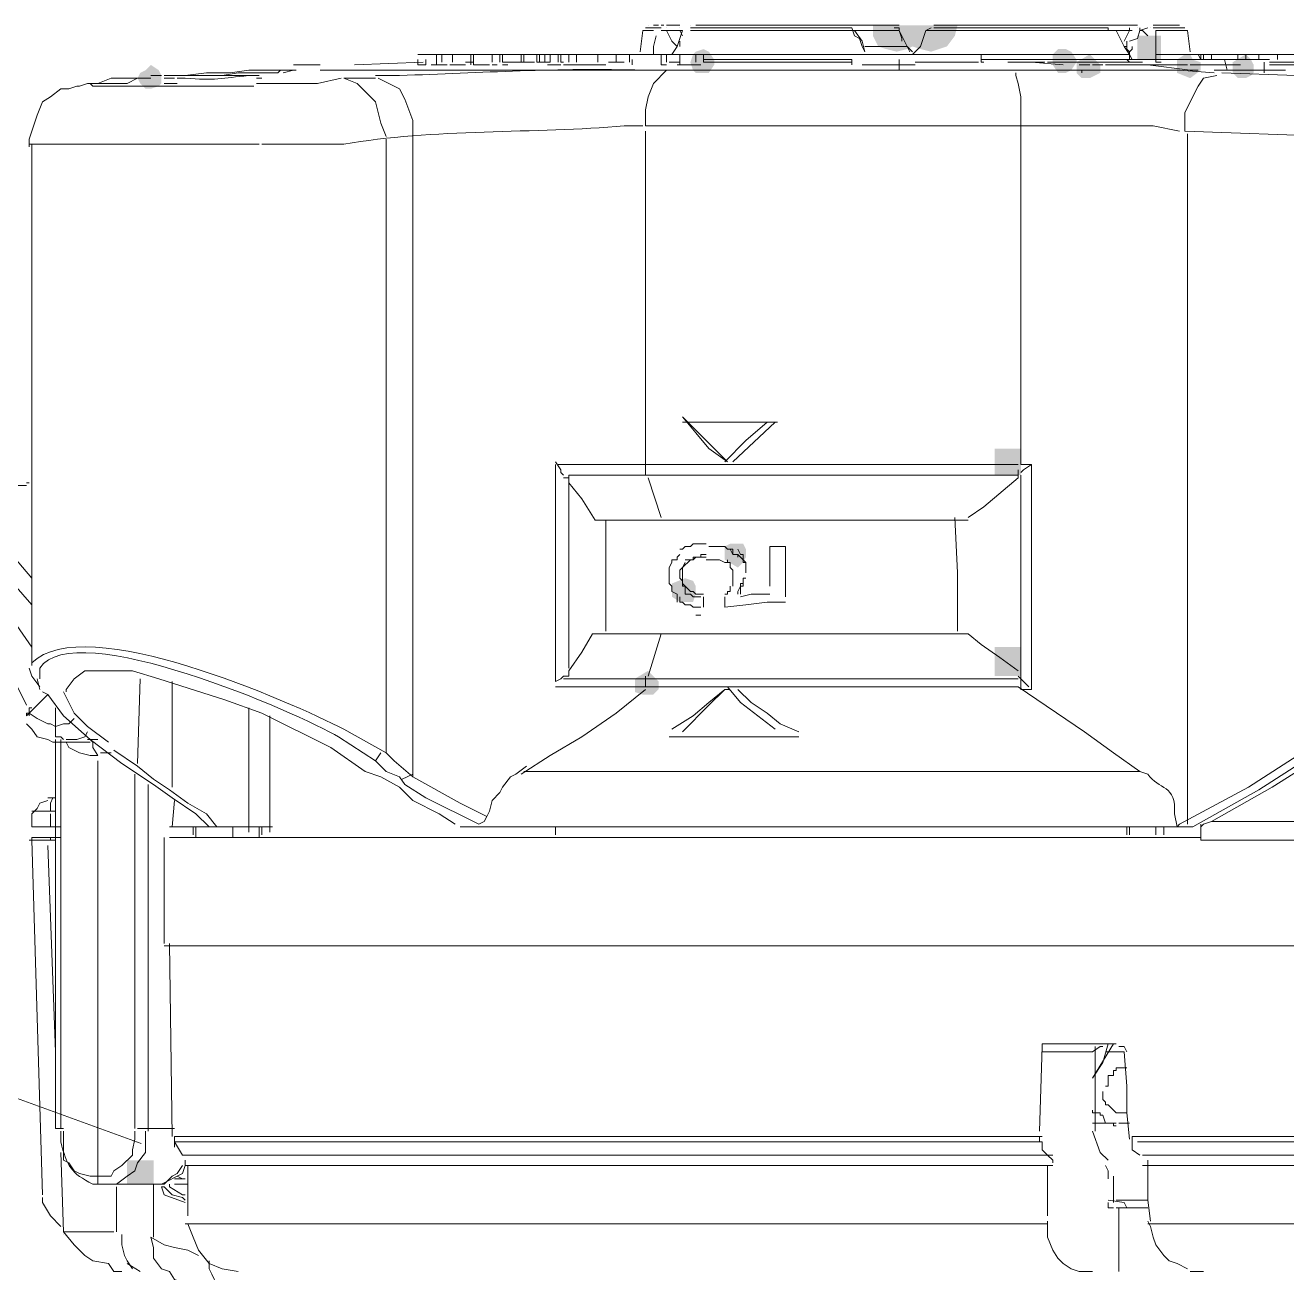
# Model space of a CAD drawing. Header units: millimetres. Extents: x -3929 to 624051, y 52832 to 514950.
# Drawn here: x 36057.9 to 36215.7, y 111446.1 to 111602.1 of the extents above; entities that cross this region are included whole.
import ezdxf

# ---------------------------------------------------------------- set-up
doc = ezdxf.new("R2010")
doc.units = ezdxf.units.MM
doc.linetypes.add('DASHED2', pattern=[9.525, 6.35, -3.175])
doc.layers.add('Отопление', color=30, linetype='Continuous')

# ---------------------------------------------------------------- blocks, each defined once
blk = doc.blocks.new('A$C7d3ea253')
for points in [[(-2.295, 10.5112), (-2.2784, 10.445), (-2.2288, 10.3788), (-2.1791, 10.3623), (-2.1295, 10.3457), (-2.0633, 10.3623), (-2.0137, 10.3788), (-1.9806, 10.445), (-1.9806, 10.5112)], [(-2.295, 10.5112), (-2.2784, 10.445), (-2.2288, 10.3788), (-2.1791, 10.3623), (-2.1295, 10.3457), (-2.0633, 10.3623), (-2.0137, 10.3788), (-1.9806, 10.445), (-1.9806, 10.5112)], [(-2.0799, 10.5112), (-2.0633, 10.445), (-2.0137, 10.3788), (-1.9806, 10.3623), (-1.9144, 10.3457), (-1.8482, 10.3623), (-1.7986, 10.3788), (-1.7655, 10.445), (-1.7655, 10.5112)], [(-2.0799, 10.5112), (-2.0633, 10.445), (-2.0137, 10.3788), (-1.9806, 10.3623), (-1.9144, 10.3457), (-1.8482, 10.3623), (-1.7986, 10.3788), (-1.7655, 10.445), (-1.7655, 10.5112)], [(-3.569, 10.445), (-3.569, 10.2961), (-3.4201, 10.2961), (-3.4201, 10.445)], [(-3.0065, 10.3457), (-3.0395, 10.2961), (-3.0395, 10.2795), (-3.0065, 10.2299), (-2.9734, 10.2134), (-2.9237, 10.2134), (-2.8906, 10.263), (-2.8906, 10.3292), (-2.9237, 10.3623), (-2.9734, 10.3623)], [(-0.7396, 10.3457), (-0.7727, 10.2961), (-0.7727, 10.263), (-0.7396, 10.2134), (-0.6569, 10.2134), (-0.6403, 10.2299), (-0.6238, 10.2795), (-0.6403, 10.3292), (-0.6569, 10.3457), (-0.7065, 10.3623)], [(-4.1316, 10.2961), (-4.1482, 10.263), (-4.1482, 10.2134), (-4.1316, 10.1968), (-4.0985, 10.1803), (-4.0489, 10.1803), (-4.0158, 10.2134), (-4.0158, 10.2795), (-4.0985, 10.3292)], [(-3.7676, 10.2961), (-3.8172, 10.2795), (-3.8172, 10.2299), (-3.751, 10.1803), (-3.6683, 10.2134), (-3.6683, 10.2961), (-3.7179, 10.3292), (-3.751, 10.3292)], [(-3.1554, 10.2961), (-3.1885, 10.263), (-3.1885, 10.2134), (-3.1554, 10.1968), (-3.1223, 10.1803), (-3.0726, 10.1803), (-3.0395, 10.2134), (-3.0395, 10.2795), (-3.1223, 10.3292)], [(2.702, 10.2299), (2.6855, 10.1968), (2.6855, 10.1472), (2.702, 10.1306), (2.7517, 10.1141), (2.7848, 10.1141), (2.8179, 10.1472), (2.8344, 10.1803), (2.8179, 10.2134), (2.7848, 10.2299), (2.7517, 10.263)], [(-2.6921, 7.8638), (-2.6921, 7.6983), (-2.5266, 7.6983), (-2.5266, 7.8638)], [(-0.9547, 7.2681), (-0.9713, 7.235), (-0.9713, 7.1854), (-0.9547, 7.1523), (-0.9216, 7.1192), (-0.8389, 7.1688), (-0.8389, 7.2516), (-0.872, 7.2681), (-0.9216, 7.2681)], [(-0.6403, 7.0365), (-0.6569, 7.0034), (-0.6569, 6.9537), (-0.6403, 6.9041), (-0.5576, 6.9041), (-0.508, 6.9372), (-0.508, 7.0199), (-0.5907, 7.053)], [(-2.6921, 6.6228), (-2.6921, 6.4408), (-2.5266, 6.4408), (-2.5266, 6.6228)], [(-0.3921, 6.4408), (-0.4252, 6.4077), (-0.4252, 6.3581), (-0.3921, 6.325), (-0.3259, 6.325), (-0.2763, 6.3415), (-0.2763, 6.4242), (-0.359, 6.4739)], [(2.7351, 3.4128), (2.7351, 3.2639), (2.9006, 3.2639), (2.9006, 3.4128)]]:
    blk.add_hatch(color=7).paths.add_polyline_path(points)
at = {"color": 7, "linetype": 'Continuous', "lineweight": 5}
for p, q in [((-0.3259, 10.2299), (-0.4749, 10.2299)), ((1.3452, 10.1968), (1.1963, 10.1968)), ((-0.2101, 9.8824), (-0.3259, 9.8824)), ((1.792, 9.7666), (1.5438, 9.7666)), ((2.3215, 9.7666), (2.0733, 9.7666)), ((3.5128, 9.7666), (3.4632, 9.7666))]:
    blk.add_line(p, q, dxfattribs=at)
at = {"color": 7, "linetype": 'Continuous', "lineweight": 9}
for p, q in [((2.1395, 10.1968), (2.0733, 10.1968)), ((2.0898, 10.1968), (2.156, 10.1968)), ((2.5366, 10.1968), (2.6028, 10.1968)), ((2.5862, 10.1803), (2.5366, 10.1803)), ((3.4466, 6.4904), (3.4466, 6.4242)), ((3.4963, 6.5235), (3.4963, 6.507)), ((1.279, 5.9609), (1.5438, 6.1099)), ((1.3452, 5.9113), (1.5769, 6.0602)), ((-3.4367, 5.8451), (-3.4863, 5.8286)), ((-3.6518, 5.5804), (-3.6683, 5.4976)), ((3.3142, 3.5286), (3.3142, 3.5948)), ((3.0495, 3.2639), (3.1157, 3.2639))]:
    blk.add_line(p, q, dxfattribs=at)
for points in [[(-3.6683, 10.5112), (-3.6849, 10.5112), (-3.6849, 10.5112)], [(-3.5194, 10.5112), (-3.6683, 10.5112), (-3.6683, 10.5112)], [(-3.4201, 10.5112), (-2.146, 10.5112), (-2.146, 10.5112)], [(-0.6569, 10.5112), (-1.9309, 10.5112), (-1.9309, 10.5112)], [(-0.5576, 10.5112), (-0.4749, 10.5112), (-0.4749, 10.5112)], [(-0.4418, 10.5112), (-0.4583, 10.5112), (-0.4583, 10.5112)], [(-0.3921, 10.5112), (-0.4252, 10.5112), (-0.4252, 10.5112)], [(-3.7345, 10.4781), (-3.751, 10.3457), (-3.751, 10.3457)], [(-3.6849, 10.4781), (-3.7179, 10.4781), (-3.7179, 10.4781)], [(-3.5359, 10.4946), (-3.569, 10.4946), (-3.569, 10.4946)], [(-3.5359, 10.4781), (-3.5359, 10.445), (-3.5359, 10.445)], [(-3.5359, 10.3292), (-3.5359, 10.4781), (-3.5359, 10.4781)], [(-3.4863, 10.4946), (-3.4367, 10.4781), (-3.4201, 10.4285), (-3.3705, 10.4119)], [(-3.4863, 10.445), (-3.4532, 10.4781), (-3.4532, 10.4781)], [(-3.4367, 10.4946), (-3.4367, 10.4781), (-3.4532, 10.4781)], [(-3.3705, 10.4946), (-3.3705, 10.4781), (-3.3539, 10.445), (-3.3374, 10.4119)], [(-3.3705, 10.4781), (-3.3705, 10.4946), (-3.3705, 10.4946)], [(-3.2877, 10.4781), (-3.3374, 10.3788), (-3.3705, 10.3292)], [(-3.2712, 10.4781), (-3.2381, 10.4781), (-3.2381, 10.4946)], [(-2.1295, 10.4946), (-2.0964, 10.4781), (-2.0964, 10.4781)], [(-2.1295, 10.4781), (-2.0964, 10.4781), (-2.0964, 10.4781)], [(-2.0137, 10.3292), (-2.0633, 10.3788), (-2.0964, 10.4781)], [(-2.0137, 10.3457), (-1.9806, 10.3788), (-1.9309, 10.4781)], [(-1.9309, 10.4781), (-1.9475, 10.4285), (-1.9475, 10.4119)], [(-1.9309, 10.4946), (-1.9309, 10.4781), (-1.9309, 10.4781)], [(-1.9309, 10.4781), (-1.9309, 10.4946), (-1.9144, 10.4946)], [(-1.8978, 10.4946), (-1.9144, 10.4946), (-1.9144, 10.4946)], [(-1.6497, 10.4781), (-1.6993, 10.4119), (-1.7158, 10.3457)], [(-1.6331, 10.4946), (-1.6497, 10.445), (-1.6827, 10.4285), (-1.6993, 10.3788)], [(-1.6497, 10.4781), (-1.6331, 10.4781), (-1.6331, 10.4781)], [(-0.6403, 10.4946), (-0.6238, 10.4946), (-0.6238, 10.4946)], [(-0.6403, 10.4946), (-0.6238, 10.4946), (-0.6238, 10.4946)], [(-0.5576, 10.4781), (-0.5741, 10.445), (-0.5741, 10.445)], [(-0.508, 10.3292), (-0.541, 10.3788), (-0.5741, 10.4781)], [(-0.4749, 10.4781), (-0.4914, 10.445), (-0.508, 10.4119), (-0.541, 10.3788)], [(-0.4252, 10.4946), (-0.4418, 10.4946), (-0.4418, 10.4946)], [(-0.4087, 10.4946), (-0.4252, 10.4946), (-0.4252, 10.4946)], [(-0.4087, 10.445), (-0.3921, 10.3788), (-0.3921, 10.3292)], [(-0.359, 10.4946), (-0.3425, 10.4946), (-0.3425, 10.4946)], [(-0.3425, 10.4781), (-0.359, 10.4781), (-0.359, 10.4781)], [(-0.3259, 10.4781), (-0.3094, 10.3457), (-0.3094, 10.3457)], [(-3.387, 10.3788), (-3.387, 10.3623), (-3.3705, 10.3457), (-3.3705, 10.3292)], [(-3.3539, 10.3623), (-3.3705, 10.3457), (-3.3705, 10.3457)], [(-3.3539, 10.4119), (-3.3539, 10.3623), (-3.3539, 10.3623)], [(-3.3539, 10.3788), (-3.3374, 10.3788), (-3.3374, 10.3788)], [(-1.9475, 10.3788), (-1.9806, 10.3788), (-1.9971, 10.3457)], [(-1.9806, 10.3788), (-1.7158, 10.3788), (-1.7158, 10.3788)], [(-1.7158, 10.3457), (-1.6993, 10.3788), (-1.6993, 10.3788)], [(-0.5576, 10.3788), (-0.5576, 10.4119), (-0.5576, 10.4119)], [(-5.2402, 10.3292), (-3.751, 10.3292), (-3.751, 10.3292)], [(-4.6611, 10.2795), (-4.2474, 10.2795), (-4.2474, 10.2795)], [(-4.2474, 10.263), (-4.5122, 10.263), (-4.5122, 10.263)], [(-4.2971, 10.2961), (-4.2971, 10.3292), (-4.2971, 10.3292)], [(-4.2474, 10.2961), (-3.9165, 10.2961), (-3.9165, 10.2961)], [(-4.2474, 10.2961), (-3.7676, 10.2961), (-3.7676, 10.2961)], [(-4.1812, 10.3292), (-4.1812, 10.2961), (-4.1812, 10.2961)], [(-4.0985, 10.2961), (-4.0985, 10.3292), (-4.0985, 10.3292)], [(-3.751, 10.263), (-4.0654, 10.263), (-4.0654, 10.263)], [(-4.0489, 10.2961), (-4.0489, 10.3292), (-4.0489, 10.3292)], [(-4.0158, 10.2961), (-3.9827, 10.2961), (-3.9827, 10.2961)], [(-3.8834, 10.2961), (-3.8834, 10.3292), (-3.8834, 10.3292)], [(-3.8338, 10.2961), (-3.8338, 10.3292), (-3.8338, 10.3292)], [(-3.8172, 10.2961), (-3.8007, 10.3292), (-3.8007, 10.3292)], [(-3.4863, 10.263), (-3.7345, 10.263), (-3.7345, 10.263)], [(-3.5359, 10.3292), (-3.5359, 10.2795), (-3.569, 10.2795)], [(-3.569, 10.2961), (-3.5359, 10.2961), (-3.5359, 10.2961)], [(-3.5359, 10.2961), (-3.5028, 10.2961), (-3.5028, 10.2961)], [(-3.4367, 10.2961), (-3.5194, 10.2961), (-3.5194, 10.2961)], [(-3.4532, 10.2961), (-3.387, 10.2961), (-3.3705, 10.3292)], [(-3.2216, 10.2795), (-3.4532, 10.2795), (-3.4532, 10.2795)], [(-3.4201, 10.2795), (-3.4532, 10.2795), (-3.4532, 10.2795)], [(-3.387, 10.2961), (-3.3705, 10.3292), (-3.3705, 10.3292)], [(-3.387, 10.2795), (-3.3705, 10.2795), (-3.3539, 10.2961)], [(-3.3705, 10.3292), (-3.3705, 10.2961), (-3.3705, 10.2961)], [(-3.3705, 10.3292), (-3.3539, 10.3292), (-3.3539, 10.3292)], [(-3.2381, 10.263), (-3.3539, 10.263), (-3.3539, 10.263)], [(-3.1223, 10.2795), (-3.3043, 10.2795), (-3.3043, 10.2795)], [(-2.9237, 10.2961), (-3.205, 10.2961), (-3.205, 10.2961)], [(-3.205, 10.263), (-3.1388, 10.263), (-3.1388, 10.263)], [(-3.1554, 10.263), (-3.1885, 10.263), (-3.1885, 10.263)], [(-3.0065, 10.2795), (-3.1554, 10.2795), (-3.1554, 10.2795)], [(-3.1223, 10.263), (-3.0561, 10.263), (-3.0561, 10.263)], [(-2.9237, 10.2795), (-3.0892, 10.2795), (-3.0892, 10.2795)], [(-2.8575, 10.2795), (-3.0395, 10.2795), (-3.0395, 10.2795)], [(-2.7583, 10.2795), (-2.9568, 10.263), (-2.9568, 10.263)], [(-2.7086, 10.2795), (-2.841, 10.2795), (-2.841, 10.2795)], [(-2.5928, 10.2961), (-2.6921, 10.2961), (-2.6921, 10.2961)], [(-2.4604, 10.2961), (-2.5597, 10.2961), (-2.5597, 10.2961)], [(-2.4604, 10.3292), (-1.6331, 10.3292), (-1.6331, 10.3292)], [(-2.4439, 10.2795), (-2.4604, 10.2795), (-2.4604, 10.2795)], [(-2.4439, 10.2795), (-2.4439, 10.3292), (-2.4439, 10.3292)], [(-2.0302, 10.2795), (-2.4273, 10.2795), (-2.4273, 10.2795)], [(-2.0302, 10.263), (-1.6993, 10.263), (-1.6993, 10.263)], [(-2.0137, 10.3292), (-1.9971, 10.3292), (-1.9971, 10.3292)], [(-1.9309, 10.2299), (-1.9309, 10.2961), (-1.9309, 10.2961)], [(-1.6331, 10.263), (-1.6331, 10.2961), (-1.6331, 10.2961)], [(-1.6331, 10.2795), (-0.7065, 10.2795), (-0.7065, 10.2795)], [(-0.7065, 10.3292), (-0.7065, 10.2795), (-0.7065, 10.2795)], [(-0.7065, 10.3292), (1.0805, 10.3292), (1.0805, 10.3292)], [(-0.6403, 10.263), (-0.69, 10.263), (-0.69, 10.263)], [(-0.541, 10.263), (-0.6403, 10.263), (-0.6403, 10.263)], [(-0.4914, 10.2795), (-0.5576, 10.2795), (-0.5576, 10.2795)], [(-0.4749, 10.2795), (-0.4749, 10.3292), (-0.4749, 10.3292)], [(-0.4418, 10.263), (-0.4749, 10.263), (-0.4749, 10.263)], [(-0.4418, 10.263), (-0.4418, 10.3292), (-0.4418, 10.3292)], [(-0.2598, 10.263), (-0.2598, 10.2961), (-0.2598, 10.2961)], [(-0.1274, 10.2795), (-0.2101, 10.2795), (-0.2101, 10.2795)], [(-0.1108, 10.2795), (-0.1274, 10.2795), (-0.1274, 10.2795)], [(-0.0447, 10.263), (-0.0943, 10.263), (-0.0943, 10.263)], [(-0.0281, 10.263), (-0.0447, 10.263), (-0.0447, 10.263)], [(-0.0116, 10.263), (-0.0281, 10.263), (-0.0281, 10.263)], [(0.0877, 10.263), (-0.0116, 10.263), (-0.0116, 10.263)], [(0.1704, 10.263), (0.0877, 10.263), (0.0877, 10.263)], [(0.187, 10.2795), (0.1704, 10.2795), (0.1704, 10.2795)], [(0.187, 10.2795), (0.187, 10.3292), (0.187, 10.3292)], [(0.187, 10.263), (0.2035, 10.263), (0.2035, 10.263)], [(0.2035, 10.263), (0.2697, 10.263), (0.2697, 10.263)], [(0.2532, 10.2795), (0.3194, 10.2795), (0.3194, 10.2795)], [(0.3194, 10.2795), (0.3359, 10.2795), (0.3359, 10.2795)], [(0.3359, 10.2795), (0.3359, 10.3292), (0.3359, 10.3292)], [(0.4186, 10.2795), (0.3525, 10.2795), (0.3525, 10.2795)], [(0.4352, 10.2795), (0.4021, 10.2795), (0.4021, 10.2795)], [(0.4186, 10.3292), (0.4186, 10.2795), (0.4186, 10.2795)], [(0.4352, 10.3292), (0.4352, 10.2795), (0.4352, 10.2795)], [(0.551, 10.2795), (0.4352, 10.2795), (0.4352, 10.2795)], [(0.551, 10.263), (0.5179, 10.263), (0.5179, 10.263)], [(0.551, 10.3292), (0.551, 10.2795), (0.551, 10.2795)], [(0.5676, 10.3292), (0.5676, 10.2795), (0.5676, 10.2795)], [(0.6172, 10.263), (0.5841, 10.263), (0.5841, 10.263)], [(0.6172, 10.3292), (0.6172, 10.2795), (0.6172, 10.2795)], [(0.733, 10.263), (0.6337, 10.263), (0.6337, 10.263)], [(0.733, 10.3292), (0.733, 10.263), (0.733, 10.263)], [(0.7827, 10.2795), (0.733, 10.2795), (0.733, 10.2795)], [(0.7496, 10.3292), (0.7496, 10.263), (0.7496, 10.263)], [(0.8819, 10.263), (0.7827, 10.263), (0.7827, 10.263)], [(0.8654, 10.3292), (0.8654, 10.2795), (0.8654, 10.2795)], [(0.8654, 10.3292), (0.8654, 10.2795), (0.8654, 10.2795)], [(0.9978, 10.263), (0.8985, 10.263), (0.8985, 10.263)], [(0.9316, 10.2795), (0.9316, 10.3292), (0.9316, 10.3292)], [(0.9647, 10.263), (0.9647, 10.3292), (0.9647, 10.3292)], [(1.0309, 10.263), (1.0309, 10.2961), (1.0309, 10.2961)], [(1.0805, 10.263), (1.0309, 10.263), (1.0309, 10.263)], [(1.4776, 10.263), (1.0474, 10.2795), (1.0474, 10.2795)], [(1.0805, 10.263), (1.0805, 10.2961), (1.0805, 10.2961)], [(1.0805, 10.263), (1.0805, 10.2961), (1.0805, 10.2961)], [(1.6927, 10.263), (1.8582, 10.263), (1.8582, 10.263)], [(-4.2474, 10.2299), (-4.0654, 10.2299), (-4.0654, 10.2299)], [(-3.0892, 10.2299), (-3.2712, 10.2299), (-3.2712, 10.2299)], [(-3.0892, 10.2299), (1.6927, 10.2299), (1.6927, 10.2299)], [(1.4611, 10.2299), (-3.0726, 10.2299), (-3.0726, 10.2299)], [(-1.6331, 10.2299), (-1.7158, 10.2299), (-1.7158, 10.2299)], [(-0.2598, 10.2299), (-0.4418, 10.2299), (-0.4418, 10.2299)], [(1.0143, 10.2299), (0.9647, 10.2299), (0.9647, 10.2299)], [(1.9244, 10.2134), (1.8582, 10.2299), (1.8582, 10.2299)], [(2.3049, 10.1968), (2.2056, 10.2134), (1.9574, 10.2134), (1.9409, 10.2299), (1.8747, 10.2299)], [(2.0236, 10.2134), (2.0898, 10.2134), (2.0898, 10.2134)], [(2.3711, 10.2134), (2.2884, 10.2134), (2.2884, 10.2134)], [(2.6193, 10.1968), (2.3877, 10.1968), (2.3877, 10.1968)], [(2.6193, 10.1968), (2.6689, 10.1968), (2.6689, 10.1968)], [(2.6855, 10.1968), (2.7351, 10.1968), (2.7351, 10.1968)], [(2.0898, 10.1803), (2.0567, 10.1803), (2.0567, 10.1803)], [(2.6689, 10.1472), (2.5862, 10.1472), (2.5862, 10.1472)], [(2.6028, 10.1803), (2.6689, 10.1803), (2.6689, 10.1803)], [(2.9006, 10.1472), (2.8344, 10.1803), (2.7517, 10.1803)], [(3.5128, 9.7501), (3.5128, 9.7997), (3.4963, 9.8493), (3.4632, 9.9486), (3.4301, 10.0313), (3.3804, 10.0644), (3.3142, 10.1141), (3.2646, 10.1141), (3.215, 10.1306), (3.1984, 10.1306), (3.1488, 10.1472)], [(3.4963, 6.507), (3.4963, 9.7666), (3.4963, 9.7666)], [(-0.8554, 7.781), (-0.5741, 8.0623), (-0.5741, 8.0623)], [(-0.8554, 7.781), (-0.7396, 7.8638), (-0.6569, 7.9631), (-0.5741, 8.0623)], [(-1.1698, 8.0292), (-0.5741, 8.0292), (-0.5741, 8.0292)], [(-0.8885, 7.781), (-1.1533, 8.0292), (-1.1533, 8.0292)], [(-0.8389, 7.781), (-0.9713, 7.9134), (-1.1036, 8.0292)], [(-2.7583, 7.7645), (-2.7086, 7.7314), (-2.6921, 7.7149)], [(-0.8885, 7.7645), (-0.8389, 7.7645), (-0.8389, 7.7645)], [(0.1704, 7.6983), (0.187, 7.7149), (0.187, 7.7314), (0.2201, 7.781)], [(-2.3611, 7.4336), (-2.4604, 7.4998), (-2.6755, 7.6818)], [(0.1374, 7.6487), (0.1374, 7.6818), (0.1704, 7.6818)], [(0.1374, 7.6487), (0.0546, 7.5494), (-0.0281, 7.417)], [(3.5294, 7.6487), (3.5128, 7.6487), (3.5128, 7.6487)], [(3.4963, 6.6228), (4.1416, 7.5494), (4.1416, 7.5494)], [(-2.295, 6.7221), (-2.295, 7.0861), (-2.2784, 7.4336)], [(-2.3611, 7.417), (-0.0281, 7.417), (-0.0281, 7.417)], [(-0.0943, 7.417), (-0.0943, 6.7221), (-0.0943, 6.7221)], [(-0.7231, 7.2681), (-0.6403, 7.2681), (-0.6238, 7.2516), (-0.5907, 7.2516), (-0.5741, 7.235), (-0.5576, 7.235)], [(-1.1202, 7.2516), (-1.2194, 7.2516), (-1.2194, 7.2516)], [(-1.1202, 7.2516), (-1.1202, 7.0034), (-1.1202, 7.0034)], [(-0.9713, 7.0861), (-0.9713, 7.1523), (-0.9547, 7.1688), (-0.9547, 7.2019), (-0.9382, 7.2019), (-0.9216, 7.235)], [(-0.9216, 7.2019), (-0.9547, 7.1688), (-0.9547, 7.1523), (-0.9713, 7.1523), (-0.9713, 7.0861)], [(-0.7396, 7.2516), (-0.8389, 7.2516), (-0.8554, 7.235), (-0.8885, 7.235), (-0.8885, 7.2019), (-0.9216, 7.2019), (-0.9216, 7.1854)], [(-0.8885, 7.2019), (-0.872, 7.235), (-0.8554, 7.235), (-0.8389, 7.2516), (-0.7396, 7.2516)], [(-0.7231, 7.2019), (-0.69, 7.2019), (-0.69, 7.1854), (-0.6403, 7.1854), (-0.6403, 7.1688), (-0.6238, 7.1688)], [(-0.5907, 7.1688), (-0.6403, 7.1688), (-0.6569, 7.1854), (-0.7231, 7.1854)], [(-0.5576, 7.2019), (-0.541, 7.1854), (-0.541, 7.1688), (-0.508, 7.1688), (-0.508, 7.1523), (-0.4914, 7.1192), (-0.4914, 7.053)], [(-0.8554, 7.1688), (-0.8554, 7.1523), (-0.872, 7.1523), (-0.872, 7.1192), (-0.8885, 7.1026), (-0.8885, 7.053)], [(-0.7231, 7.1688), (-0.8058, 7.1688), (-0.8389, 7.1523), (-0.872, 7.1523)], [(-0.6238, 7.1688), (-0.5741, 7.1192), (-0.5741, 7.053)], [(-0.5576, 7.053), (-0.5576, 7.1026), (-0.5741, 7.1192), (-0.5907, 7.1523)], [(-0.9713, 7.053), (-0.9547, 7.053), (-0.9547, 7.0034), (-0.9382, 7.0034), (-0.9382, 6.9537)], [(-0.9216, 6.9537), (-0.9216, 6.9703), (-0.9382, 7.0034), (-0.9382, 7.0199), (-0.9547, 7.0199), (-0.9547, 7.053)], [(-0.8885, 7.053), (-0.8885, 7.0034), (-0.8885, 7.0034)], [(-0.5907, 7.0034), (-0.5741, 7.0199), (-0.5741, 7.0365), (-0.5576, 7.053)], [(-0.5741, 7.053), (-0.5741, 7.0034), (-0.5907, 7.0034), (-0.5907, 6.9703)], [(-0.4914, 7.053), (-0.4914, 7.0199), (-0.508, 7.0034), (-0.508, 6.9703), (-0.541, 6.9537), (-0.541, 6.9041)], [(-0.9382, 6.9372), (-1.0043, 6.9537), (-1.1202, 6.9537)], [(-0.872, 7.0034), (-0.872, 6.9703), (-0.8554, 6.9703), (-0.8554, 6.9537), (-0.8389, 6.9537)], [(-0.5907, 7.0034), (-0.6238, 6.9703), (-0.6403, 6.9703), (-0.6569, 6.9537), (-0.7065, 6.9537)], [(-0.69, 6.9372), (-0.6403, 6.9372), (-0.6238, 6.9537), (-0.5907, 6.9537), (-0.5907, 6.9703)], [(-0.8389, 6.9372), (-0.8389, 6.871), (-0.8389, 6.871)], [(-0.5576, 6.9372), (-0.5576, 6.9041), (-0.5741, 6.9041), (-0.5907, 6.8875), (-0.6238, 6.8875), (-0.6403, 6.871), (-0.69, 6.871)], [(-0.6569, 6.8214), (-0.69, 6.8214), (-0.69, 6.8214)], [(-2.6755, 6.4739), (-2.5597, 6.5566), (-2.4439, 6.6393), (-2.3611, 6.7055)], [(-0.0116, 6.7055), (-2.3611, 6.7055), (-2.3611, 6.7055)], [(-0.0116, 6.7055), (0.0546, 6.5897), (0.1374, 6.4739)], [(0.1374, 6.4408), (0.1374, 6.4739), (0.1374, 6.4739)], [(1.4114, 5.8451), (1.6265, 5.994), (2.0567, 6.2091), (2.2884, 6.2919), (2.702, 6.4242), (2.8675, 6.4739), (3.1653, 6.4739), (3.2315, 6.4242), (3.2812, 6.3581), (3.2812, 6.3415)], [(3.5128, 6.4904), (3.4963, 6.4408), (3.4466, 6.3746)], [(-2.6755, 6.4408), (-2.7417, 6.3746), (-2.7417, 6.3746)], [(0.1374, 6.4408), (0.1704, 6.4408), (0.187, 6.4242), (0.2201, 6.4077)], [(3.4632, 6.4242), (3.4466, 6.3581), (3.4466, 6.3581)], [(-5.1575, 6.325), (-4.6445, 6.0271), (-4.1812, 5.7293), (-3.7676, 5.4976)], [(-3.6849, 5.5142), (-4.1151, 5.7458), (-4.5784, 6.0437), (-5.1078, 6.3415)], [(-2.6755, 6.3746), (-3.0892, 6.0933), (-3.2712, 5.9609), (-3.4367, 5.8451)], [(-1.3022, 6.0933), (-1.1864, 6.143), (-1.1036, 6.2091), (-1.0043, 6.2753), (-0.9216, 6.3581)], [(-0.8554, 6.3746), (-0.9382, 6.2753), (-1.1533, 6.1099)], [(-0.872, 6.3581), (-0.8389, 6.3581), (-0.8389, 6.3581)], [(-0.8389, 6.3581), (-0.7396, 6.2753), (-0.6403, 6.1926), (-0.508, 6.1099)], [(-0.5741, 6.0933), (-0.7396, 6.2588), (-0.8389, 6.3581)], [(0.4352, 5.8286), (0.2532, 5.9444), (0.0546, 6.0602), (-0.1605, 6.2091), (-0.3425, 6.3581)], [(3.4301, 6.3415), (3.397, 6.325), (3.2977, 6.1926), (3.1322, 6.0437), (2.9337, 5.8948)], [(3.2977, 6.3415), (3.2315, 6.2091), (3.1488, 6.1264), (3.0164, 6.0271)], [(3.5294, 6.1926), (3.397, 6.325), (3.397, 6.325)], [(3.3473, 6.1099), (3.3473, 6.2422), (3.3473, 6.2422)], [(3.2977, 6.0271), (3.3639, 6.0271), (3.397, 6.0437), (3.4632, 6.0602), (3.4963, 6.1099), (3.5294, 6.143)], [(3.3473, 6.1264), (3.3473, 6.0602), (3.3142, 6.0602), (3.2977, 6.0437)], [(-3.8834, 5.5307), (-4.264, 5.7458), (-4.7107, 6.0271)], [(-0.4914, 6.0602), (-1.3022, 6.0602), (-1.3022, 6.0602)], [(3.0826, 5.9444), (3.1157, 5.994), (3.1157, 6.0271), (3.1322, 6.0437), (3.1488, 6.0437)], [(3.1322, 6.0271), (3.2977, 6.0271), (3.2977, 6.0271)], [(3.3473, 6.0437), (3.3473, 3.6114), (3.3473, 3.6114)], [(1.1136, 5.812), (1.2294, 5.9113), (1.279, 5.9609)], [(2.9833, 5.9775), (2.8344, 5.8782), (2.8344, 5.8782)], [(0.6503, 5.5638), (0.6337, 5.5969), (0.6172, 5.6631), (0.5676, 5.7127), (0.551, 5.7458), (0.5014, 5.812), (0.4683, 5.8286), (0.4021, 5.8782)], [(1.1632, 5.7624), (1.1963, 5.812), (1.279, 5.8451), (1.3452, 5.9113)], [(1.4114, 5.8451), (1.3121, 5.812), (1.1963, 5.7458)], [(2.6358, 5.7293), (2.7351, 5.7955), (2.8344, 5.8782)], [(2.9337, 5.8948), (2.7351, 5.7624), (2.7351, 5.7624)], [(3.0826, 3.3135), (3.0826, 5.9113), (3.0826, 5.9113)], [(0.6503, 5.5638), (0.8158, 5.6466), (1.1136, 5.812)], [(0.6999, 5.5142), (1.0309, 5.6797), (1.1632, 5.7624)], [(2.7351, 5.7624), (2.6193, 5.6797), (2.4704, 5.5804), (2.3877, 5.4976)], [(0.8488, 5.5142), (0.9481, 5.5804), (1.1136, 5.6631), (1.1963, 5.7458)], [(2.6358, 5.7293), (2.52, 5.6466), (2.4042, 5.5804)], [(2.6193, 5.4976), (2.6028, 5.6631), (2.6028, 5.6631)], [(3.397, 5.6797), (3.3473, 5.6797), (3.3473, 5.6797)], [(3.4963, 5.5804), (3.4632, 5.6135), (3.4466, 5.6466), (3.397, 5.6631)], [(-3.8834, 5.5307), (-3.8338, 5.5142), (-3.8172, 5.4976), (-3.8172, 5.4315)], [(0.6999, 5.5142), (0.6668, 5.5307), (0.6503, 5.5638)], [(2.4042, 5.5804), (2.338, 5.4976), (2.338, 5.4976)], [(3.4963, 5.5804), (3.4963, 5.4976), (3.4963, 5.4976)], [(-3.8172, 5.4149), (-3.8172, 5.5142), (-3.8172, 5.5142)], [(-3.8172, 5.448), (-3.8172, 5.4315), (-3.8172, 5.4315)], [(0.8158, 5.4976), (-3.7676, 5.4976), (-3.7676, 5.4976)], [(-3.6518, 5.4976), (-3.6683, 5.4976), (-3.6849, 5.5142)], [(-3.5856, 5.448), (-3.5856, 5.4976), (-3.5856, 5.4976)], [(-3.5359, 5.448), (-3.5359, 5.4976), (-3.5359, 5.4976)], [(-3.3705, 5.4976), (-3.3705, 5.448), (-3.3705, 5.448)], [(-3.3539, 5.4976), (-3.3539, 5.448), (-3.3539, 5.448)], [(0.2201, 5.4976), (0.2201, 5.448), (0.2201, 5.448)], [(1.9905, 5.4976), (2.6358, 5.4976), (2.6358, 5.4976)], [(2.0567, 5.4976), (2.0567, 5.448), (2.0567, 5.448)], [(2.0733, 5.4315), (2.0733, 5.4976), (2.0733, 5.4976)], [(2.2387, 5.4976), (2.2387, 5.4315), (2.2387, 5.4315)], [(2.4704, 5.4976), (2.4704, 5.4315), (2.4704, 5.4315)], [(3.4963, 5.4976), (3.3142, 5.4976), (3.3142, 5.4976)], [(3.3473, 5.5142), (3.3473, 5.448), (3.3473, 5.448)], [(-3.8172, 5.4315), (2.6358, 5.4315), (2.6358, 5.4315)], [(2.6689, 5.4315), (2.6689, 4.7696), (2.6689, 4.7696)], [(3.3142, 5.4315), (3.4963, 5.4315), (3.4963, 5.4315)], [(3.5128, 5.4149), (3.3473, 5.4149), (3.3473, 5.4149)], [(3.4963, 5.4149), (3.4301, 3.1977), (3.4301, 3.1977)], [(3.4963, 5.4149), (3.4963, 5.4315), (3.4963, 5.4315)], [(-6.6797, 4.7531), (2.6689, 4.7531), (2.6689, 4.7531)], [(2.6358, 4.7696), (2.6193, 3.5617), (2.6193, 3.5617)], [(-3.3539, 4.0912), (-3.3374, 4.1243), (-3.3043, 4.1243)], [(-2.8575, 4.1408), (-3.2877, 4.1408), (-3.2877, 4.1408)], [(-3.1388, 3.9257), (-3.2712, 4.1408), (-3.2712, 4.1408)], [(-3.2381, 4.1408), (-3.205, 4.025), (-3.1388, 3.9257)], [(-3.1388, 4.0912), (-3.1885, 4.1243), (-3.205, 4.1243)], [(-3.1554, 3.5948), (-3.1554, 4.1243), (-3.1554, 4.1243)], [(-2.8575, 4.1408), (-2.8244, 4.1408), (-2.8244, 4.1243)], [(-2.8079, 3.5948), (-2.8244, 4.1243), (-2.8244, 4.1243)], [(-3.3374, 4.0912), (-3.3539, 3.8761), (-3.3539, 3.7106), (-3.3705, 3.5452)], [(-3.2877, 4.0912), (-3.3374, 4.0912), (-3.3374, 4.0912)], [(-3.2877, 4.0912), (-3.2216, 4.0912), (-3.2216, 4.0912)], [(-3.3705, 3.6445), (-3.3043, 3.6445), (-3.3043, 3.6445)], [(-3.2877, 3.6445), (-3.1388, 3.6445), (-3.1388, 3.6445)], [(-3.387, 3.5286), (-3.387, 3.5617), (-3.387, 3.5617)], [(-3.1388, 3.5948), (-3.1885, 3.4624), (-3.2381, 3.4128)], [(-2.8079, 3.5617), (-2.8079, 3.5286), (-2.8079, 3.5286)], [(2.6028, 3.4955), (2.6028, 3.5617), (2.6028, 3.5617)], [(-3.387, 3.5286), (-3.387, 3.479), (-3.4367, 3.4459)], [(-2.8244, 3.5286), (-2.8244, 3.479), (-2.8575, 3.4459)], [(2.6028, 3.5286), (2.5531, 3.4459), (2.5531, 3.4459)], [(-3.4863, 3.3797), (-3.4863, 3.4128), (-3.4863, 3.4128)], [(-2.8575, 3.4459), (-2.8906, 3.4128), (-2.8906, 3.3963)], [(2.5366, 3.4128), (2.5366, 3.3797), (2.5366, 3.3797)], [(-3.4863, 3.3797), (-3.4863, 3.1646), (-3.5028, 3.0322)], [(-3.2381, 3.297), (-3.2381, 3.3466), (-3.2216, 3.3797)], [(-2.8575, 3.0653), (-2.8575, 3.3797), (-2.8575, 3.3797)], [(2.52, 3.3797), (2.52, 3.0653), (2.52, 3.0653)], [(2.5366, 3.3797), (2.5531, 3.3301), (2.6855, 3.2639), (2.7351, 3.2639)], [(3.0826, 3.3301), (3.0826, 3.2639), (3.0661, 3.2639)], [(-3.2712, 3.1481), (-3.2712, 3.3135), (-3.2712, 3.3135)], [(2.52, 3.2639), (2.6028, 3.2639), (2.6028, 3.2639)], [(2.5366, 3.1481), (2.6689, 3.1977), (2.6855, 3.2473)], [(2.5366, 3.1646), (2.5531, 3.1812), (2.6193, 3.1977), (2.6689, 3.2473), (2.6855, 3.2473)], [(2.7351, 2.933), (2.7351, 3.2639), (2.7351, 3.2639)], [(3.0661, 3.2639), (2.7517, 3.2639), (2.7517, 3.2639)], [(2.9668, 2.9661), (2.9668, 3.2473), (2.9668, 3.2473)], [(-3.4863, 3.1646), (-3.2877, 3.1646), (-3.2877, 3.1646)], [(-3.3374, 3.1481), (-3.2381, 3.1646), (-3.2381, 3.1646)], [(3.4301, 3.1812), (3.4301, 3.1481), (3.3804, 3.0653), (3.3142, 2.9991)], [(-3.2877, 3.115), (-3.4863, 3.115), (-3.4863, 3.115)], [(-3.3539, 3.115), (-3.3374, 3.1481), (-3.3374, 3.1481)], [(-3.3043, 3.115), (-3.3043, 2.7179), (-3.3043, 2.7179)], [(-3.2712, 3.115), (-3.2381, 3.115), (-3.2381, 3.1481)], [(-3.7345, 2.7344), (-3.6683, 2.7675), (-3.6187, 2.784), (-3.5856, 2.8171), (-3.5359, 2.8833), (-3.5194, 2.933), (-3.5028, 2.9991), (-3.4863, 3.0322)], [(-2.8575, 3.0322), (-2.8575, 2.933), (-2.8906, 2.8502), (-2.9237, 2.8006), (-2.9568, 2.7675), (-3.0065, 2.7344), (-3.0561, 2.7179), (-3.1388, 2.7179)], [(2.2056, 2.7179), (2.3049, 2.7344), (2.3877, 2.7675), (2.4538, 2.8502), (2.4869, 2.933), (2.52, 3.0157)], [(2.7517, 2.933), (2.7351, 2.8668), (2.7351, 2.8006), (2.6855, 2.7344)], [(2.8675, 2.7344), (2.9006, 2.784), (2.9171, 2.8171), (2.9337, 2.8833), (2.9337, 2.9495)], [(2.9337, 2.7179), (2.9833, 2.7179), (3.0164, 2.7675), (3.1157, 2.784), (3.1653, 2.8171), (3.2315, 2.8833), (3.2977, 2.9661)], [(2.8179, 2.7179), (2.9006, 2.7675), (2.9006, 2.7675)], [(-3.8338, 2.7179), (-3.8007, 2.7179), (-3.8007, 2.7179)], [(-3.8007, 2.7179), (-3.751, 2.7179), (-3.751, 2.7179)], [(2.2553, 2.6186), (2.4538, 2.6186), (2.6028, 2.6682), (2.6358, 2.7179)], [(2.6855, 2.7344), (2.6358, 2.7179), (2.6358, 2.7179)]]:
    blk.add_lwpolyline(points, dxfattribs=at)
for points in [[(-3.4201, 10.5112), (-3.4201, 10.5112)], [(-3.387, 10.5112), (-3.387, 10.5112)], [(-0.6238, 10.5112), (-0.6238, 10.5112)], [(-0.4087, 10.5112), (-0.4087, 10.5112)], [(-0.359, 10.5112), (-0.359, 10.5112)], [(-3.6849, 10.4946), (-3.6849, 10.4946)], [(-3.5359, 10.4781), (-3.5359, 10.4781)], [(-3.5028, 10.4946), (-3.5028, 10.4946)], [(-3.5028, 10.4946), (-3.5028, 10.4946)], [(-3.4863, 10.4946), (-3.4863, 10.4946)], [(-3.4201, 10.4946), (-3.4201, 10.4946)], [(-3.2216, 10.4946), (-3.2216, 10.4946)], [(-1.9309, 10.4781), (-1.9309, 10.4781)], [(-1.6331, 10.4946), (-1.6331, 10.4946)], [(-1.6331, 10.4946), (-1.6331, 10.4946)], [(-0.6238, 10.4946), (-0.6238, 10.4946)], [(-0.5576, 10.4946), (-0.5576, 10.4946)], [(-0.4749, 10.4946), (-0.4749, 10.4946)], [(-0.4087, 10.4946), (-0.4087, 10.4946)], [(-0.3921, 10.4781), (-0.3921, 10.4781)], [(-1.9971, 10.3457), (-1.9971, 10.3457)], [(-0.5576, 10.3788), (-0.5576, 10.3788)], [(-3.5359, 10.2961), (-3.5359, 10.2961)], [(-3.5359, 10.2961), (-3.5359, 10.2961)], [(-3.3705, 10.2961), (-3.3705, 10.2961)], [(-3.3705, 10.263), (-3.3705, 10.263)], [(-1.7158, 10.3292), (-1.7158, 10.3292)], [(-0.2432, 10.2795), (-0.2432, 10.2795)], [(0.3194, 10.2795), (0.3194, 10.2795)], [(-3.205, 10.2299), (-3.205, 10.2299)], [(0.8654, 10.2299), (0.8654, 10.2299)], [(1.4776, 10.2299), (1.4776, 10.2299)], [(-1.2194, 7.2516), (-1.2194, 6.9372)], [(-1.2194, 6.9041), (-1.1036, 6.9041), (-0.9713, 6.8875), (-0.8389, 6.871), (-0.9713, 6.8875), (-1.1036, 6.9041)], [(-0.7065, 6.9372), (-0.7065, 6.871)], [(-0.69, 6.9372), (-0.69, 6.9372)], [(3.2977, 2.9661), (3.2977, 2.9661)]]:
    blk.add_lwpolyline(points, close=True, dxfattribs=at)
at = {"color": 7, "linetype": 'Continuous', "lineweight": 5}
for points in [[(-3.7345, 10.4781), (-3.5359, 10.4781), (-3.5359, 10.4781)], [(-3.7179, 10.4946), (-3.5194, 10.4946), (-3.5194, 10.4946)], [(-3.5194, 10.4946), (-3.7179, 10.4946), (-3.7179, 10.4946)], [(-3.387, 10.4781), (-3.2712, 10.4781), (-3.2712, 10.4781)], [(-3.2877, 10.4781), (-2.1295, 10.4781), (-2.1295, 10.4781)], [(-3.2381, 10.4946), (-2.146, 10.4946), (-2.146, 10.4946)], [(-2.146, 10.4946), (-3.2381, 10.4946), (-3.2381, 10.4946)], [(-1.9309, 10.4781), (-1.6497, 10.4781), (-1.6497, 10.4781)], [(-1.6497, 10.4781), (-0.6238, 10.4781), (-0.6238, 10.4781)], [(-1.6331, 10.4946), (-0.6403, 10.4946), (-0.6403, 10.4946)], [(-0.6569, 10.4946), (-1.6331, 10.4946), (-1.6331, 10.4946)], [(-0.5741, 10.4781), (-0.4418, 10.4781), (-0.4418, 10.4781)], [(-0.359, 10.4946), (-0.4252, 10.4946), (-0.4252, 10.4946)], [(-0.4087, 10.4946), (-0.3425, 10.4946), (-0.3425, 10.4946)], [(-0.3921, 10.4781), (-0.3259, 10.4781), (-0.3259, 10.4781)], [(-4.2143, 10.2795), (-4.2143, 10.2134), (-4.2143, 10.2134)], [(-3.9165, 10.2961), (-3.9661, 10.2961), (-3.9827, 10.2299)], [(-3.9165, 10.2961), (-3.0065, 10.2961), (-3.0065, 10.2961)], [(-3.8338, 10.263), (-3.8834, 10.263), (-3.8834, 10.263)], [(-3.8172, 10.2961), (-3.8172, 10.3292), (-3.8172, 10.3292)], [(-3.7676, 10.263), (-3.8172, 10.263), (-3.8172, 10.263)], [(-3.8007, 10.2961), (-3.5856, 10.2961), (-3.5856, 10.2961)], [(-3.751, 10.3292), (-3.5359, 10.3292), (-3.5359, 10.3292)], [(-3.2216, 10.263), (-3.4863, 10.263), (-3.751, 10.2299)], [(-3.387, 10.2961), (-2.4604, 10.2961), (-2.4604, 10.2961)], [(-3.3705, 10.3292), (-2.4604, 10.3292), (-2.4604, 10.3292)], [(-3.3705, 10.263), (-3.3374, 10.263), (-3.3374, 10.263)], [(-3.3043, 10.263), (-3.3539, 10.263), (-3.3539, 10.263)], [(-3.3374, 10.263), (-3.2877, 10.263), (-3.2877, 10.263)], [(-2.9568, 10.2961), (-3.205, 10.2961), (-3.205, 10.2961)], [(-3.0395, 10.2961), (-2.9568, 10.2961), (-2.9568, 10.2961)], [(-2.9237, 10.2961), (-2.9568, 10.2961), (-2.9568, 10.2961)], [(-2.6093, 10.2795), (-2.7583, 10.2795), (-2.7583, 10.2795)], [(-2.5266, 10.2961), (-2.5928, 10.2961), (-2.5928, 10.2961)], [(-2.4439, 10.2961), (-2.5101, 10.2961), (-2.5101, 10.2961)], [(-1.6331, 10.3292), (-0.7065, 10.3292), (-0.7065, 10.3292)], [(-1.6331, 10.2961), (-0.7065, 10.2961), (-0.7065, 10.2961)], [(-0.7065, 10.2961), (-1.6166, 10.2961), (-1.6166, 10.2961)], [(-0.6569, 10.2795), (-0.6569, 10.3292), (-0.6569, 10.3292)], [(-0.5576, 10.263), (-0.5576, 10.3292), (-0.5576, 10.3292)], [(-0.2432, 10.2795), (-0.2432, 10.3292), (-0.2432, 10.3292)], [(-0.1605, 10.2795), (-0.1605, 10.3292), (-0.1605, 10.3292)], [(-0.0447, 10.2795), (-0.0447, 10.3292), (-0.0447, 10.3292)], [(0.0877, 10.2795), (0.0877, 10.3292), (0.0877, 10.3292)], [(0.1374, 10.2795), (0.1374, 10.3292), (0.1374, 10.3292)], [(0.2035, 10.3292), (0.2035, 10.2795), (0.2035, 10.2795)], [(0.2532, 10.3292), (0.2532, 10.2795), (0.2532, 10.2795)], [(0.2863, 10.3292), (0.2863, 10.2795), (0.2863, 10.2795)], [(0.3194, 10.3292), (0.3194, 10.2795), (0.3194, 10.2795)], [(1.0805, 10.263), (1.0805, 10.2961), (1.0805, 10.2961)], [(-3.9496, 10.2134), (-4.4129, 10.1968), (-4.8762, 10.1472)], [(-4.2805, 10.2299), (-4.3467, 10.2299), (-4.3467, 10.2299)], [(-4.2143, 10.2299), (-4.2805, 10.2299), (-4.2805, 10.2299)], [(-4.0654, 10.2299), (-4.2474, 10.2299), (-4.2474, 10.2299)], [(-4.0323, 10.2299), (-4.0654, 10.2299), (-4.0654, 10.2299)], [(-3.9496, 10.2299), (-4.0323, 10.2299), (-4.0323, 10.2299)], [(-3.9, 10.2299), (-3.9496, 10.2299), (-3.9496, 10.2299)], [(-3.7179, 9.8493), (-3.7179, 9.9652), (-3.8007, 10.1306), (-3.8338, 10.1803), (-3.9165, 10.1968)], [(-2.6259, 10.2299), (-3.6849, 10.2299), (-3.9, 10.2134)], [(-3.751, 10.2299), (-3.8007, 10.2299), (-3.8007, 10.2299)], [(-3.3705, 10.2299), (-3.387, 10.2299), (-3.387, 10.2299)], [(-3.2712, 10.2299), (-3.205, 10.2299), (-3.205, 10.2299)], [(-3.1885, 10.2299), (-3.0892, 10.2299), (-3.0892, 10.2299)], [(-3.0726, 10.2134), (-3.0726, 10.2299), (-3.0726, 10.2299)], [(-2.6921, 9.8824), (-2.6921, 10.0644), (-2.6755, 10.1472), (-2.659, 10.1968), (-2.659, 10.2134)], [(-0.4914, 10.2299), (-2.6259, 10.2299), (-2.6259, 10.2299)], [(-0.3425, 9.8824), (-0.3425, 9.9817), (-0.359, 10.0644), (-0.3921, 10.1472), (-0.4749, 10.2299)], [(1.8416, 10.2299), (1.8582, 10.2299), (1.8582, 10.2299)], [(1.8747, 10.2299), (1.8416, 10.2299), (1.8416, 10.2299)], [(1.8582, 10.2299), (1.8416, 10.2299), (1.8416, 10.2299)], [(1.8582, 10.2299), (2.1395, 10.2299), (2.2553, 10.2134), (2.4042, 10.2134), (2.5366, 10.1968)], [(2.5531, 10.1968), (2.6028, 10.1968), (2.6028, 10.1968)], [(2.6193, 10.1968), (2.6689, 10.1968), (2.6689, 10.1968)], [(2.6855, 10.1968), (2.7517, 10.1968), (2.7517, 10.1968)], [(1.1136, 9.8162), (1.1136, 9.9155), (1.1632, 10.0479), (1.1963, 10.1141), (1.2625, 10.1472), (1.3287, 10.1803)], [(1.279, 9.8162), (1.3121, 9.899), (1.3452, 10.0313), (1.3949, 10.081), (1.4611, 10.1472), (1.5438, 10.1803)], [(1.5438, 10.1803), (1.3452, 10.1803), (1.3452, 10.1803)], [(2.0898, 10.1472), (1.7093, 10.1472), (1.5603, 10.1803)], [(2.6689, 10.1306), (2.1064, 10.1306), (2.1064, 10.1306)], [(2.8179, 10.1306), (2.6689, 10.1306), (2.6689, 10.1306)], [(2.7517, 10.1803), (2.9999, 10.1803), (3.0826, 10.1472), (3.1322, 10.1472), (3.1157, 10.1306), (2.7848, 10.1306)], [(-2.6755, 9.8824), (-3.5194, 9.8824), (-3.6849, 9.8493)], [(-2.6921, 7.7645), (-2.6921, 9.8824), (-2.6921, 9.8824)], [(-0.3425, 9.8824), (-2.6755, 9.8824), (-2.6755, 9.8824)], [(-3.7179, 9.8493), (-4.6445, 9.8162), (-5.1244, 9.7666)], [(-3.7345, 5.5142), (-3.7345, 9.8328), (-3.7345, 9.8328)], [(-0.3425, 7.7645), (-0.3425, 9.8493), (-0.3425, 9.8493)], [(1.1136, 5.812), (1.1136, 9.8162), (1.1136, 9.8162)], [(1.279, 5.9609), (1.279, 9.7997), (1.279, 9.7997)], [(2.0567, 9.7666), (1.792, 9.7666), (1.792, 9.7666)], [(-2.7583, 7.7645), (-2.7583, 6.3581), (-2.7583, 6.3581)], [(-2.7583, 7.7645), (-2.6921, 7.7645), (-2.6921, 7.7645)], [(-2.6755, 7.7645), (0.2035, 7.7645), (0.2035, 7.7645)], [(-0.3425, 7.7645), (-0.3425, 7.6983), (-0.3425, 7.6983)], [(0.2201, 6.4077), (0.2201, 7.7645), (0.2201, 7.7645)], [(-2.6921, 7.6983), (-2.6921, 6.4242), (-2.6921, 6.4242)], [(-2.6755, 7.6818), (-2.6755, 7.7314), (-2.6755, 7.7314)], [(-2.6755, 7.6983), (0.1374, 7.6983), (0.1374, 7.6983)], [(-0.359, 7.6818), (-0.4418, 7.4336), (-0.4418, 7.4336)], [(0.1374, 6.4904), (0.1374, 7.6983), (0.1374, 7.6983)], [(3.4963, 7.053), (3.9761, 7.6156), (3.9761, 7.6156)], [(3.5294, 7.6487), (3.5128, 7.6487), (3.5128, 7.6487)], [(3.9761, 7.6321), (3.5294, 7.6321), (3.5294, 7.6321)], [(3.4963, 6.8875), (4.0754, 7.5494), (4.0754, 7.5494)], [(4.1416, 7.4832), (3.5294, 6.2588), (3.5294, 6.2588)], [(-0.359, 6.4408), (-0.4418, 6.7055), (-0.4418, 6.7055)], [(-2.6921, 6.3581), (-2.6921, 6.4242), (-2.6921, 6.4242)], [(0.1704, 6.4242), (-2.6755, 6.4242), (-2.6755, 6.4242)], [(-0.3425, 6.3746), (-0.3425, 6.4408), (-0.3425, 6.4408)], [(2.6193, 6.4077), (2.6193, 5.7458), (2.6193, 5.7458)], [(2.8179, 6.4242), (2.8344, 5.8948), (2.8344, 5.8948)], [(-2.6921, 6.3581), (-2.7583, 6.3581), (-2.7583, 6.3581)], [(-2.6755, 6.3746), (0.2201, 6.3746), (0.2201, 6.3746)], [(-0.359, 6.3746), (-2.6755, 6.3746), (-2.6755, 6.3746)], [(2.1395, 5.4646), (2.1395, 6.2422), (2.1395, 6.2422)], [(3.4963, 6.2422), (3.5128, 6.2422), (3.5128, 6.1926)], [(3.5128, 6.2422), (3.5128, 6.2091), (3.5128, 6.2091)], [(3.5294, 6.1926), (3.5294, 6.2091), (3.5128, 6.2091), (3.5128, 6.2422)], [(2.0071, 5.4646), (2.0071, 6.1926), (2.0071, 6.1926)], [(3.3473, 6.1264), (3.2977, 6.143), (3.2646, 6.143), (3.2315, 6.176)], [(3.5128, 6.2091), (3.4632, 6.176), (3.397, 6.143), (3.3804, 6.143), (3.3473, 6.1264)], [(3.2812, 6.0437), (3.215, 6.0437), (3.1653, 6.0602), (3.1488, 6.0933)], [(3.0826, 6.0437), (3.1322, 6.0437), (3.1322, 6.0437)], [(3.0826, 5.9444), (3.1322, 5.9444), (3.1984, 5.9609), (3.2646, 5.994), (3.2812, 6.0271)], [(3.3142, 6.0437), (3.3142, 3.6114), (3.3142, 3.6114)], [(1.3121, 5.9609), (1.3452, 5.9113), (1.3452, 5.9113)], [(2.9999, 5.9609), (3.0661, 5.9609), (3.0661, 5.9609)], [(0.4186, 5.8451), (-3.4367, 5.8451), (-3.4367, 5.8451)], [(1.1136, 5.8286), (1.1798, 5.7955), (1.1798, 5.7955)], [(2.7682, 3.5948), (2.7682, 5.7624), (2.7682, 5.7624)], [(2.851, 3.6114), (2.851, 5.8286), (2.851, 5.8286)], [(3.3473, 5.6797), (3.3639, 5.6797), (3.3804, 5.6466), (3.3804, 5.5969)], [(-3.8834, 5.5307), (-5.6539, 5.5307), (-5.6539, 5.5307)], [(3.3473, 5.5969), (3.4963, 5.5969), (3.4963, 5.5969)], [(3.3804, 5.4976), (3.3804, 5.5804), (3.3804, 5.5804)], [(2.4869, 5.4976), (2.4869, 5.448), (2.4869, 5.448)], [(-3.8172, 5.4149), (-5.6042, 5.4149), (-5.6042, 5.4149)], [(3.397, 5.3818), (3.3473, 4.0912), (3.3473, 4.0912)], [(3.3804, 5.4149), (3.3804, 5.4315), (3.3804, 5.4315)], [(-3.2877, 4.0912), (-3.2381, 4.0912), (-3.2381, 4.0912)], [(-2.8244, 4.0912), (-3.1388, 4.0912), (-3.1388, 4.0912)], [(-3.3539, 3.9919), (-3.2877, 3.9919), (-3.2877, 3.9754), (-3.2712, 3.9754), (-3.2712, 3.9423), (-3.2381, 3.9423), (-3.2381, 3.8761), (-3.2216, 3.8761)], [(-3.205, 3.843), (-3.205, 3.7934), (-3.2216, 3.7768), (-3.2216, 3.7603), (-3.2381, 3.7603), (-3.2877, 3.7106), (-3.3539, 3.7106)], [(-3.1388, 3.7272), (-3.1388, 3.7106), (-3.1885, 3.7106), (-3.1885, 3.6941), (-3.205, 3.6941), (-3.2216, 3.6445), (-3.2712, 3.6445), (-3.2712, 3.6279), (-3.2877, 3.6279)], [(-6.6632, 3.5617), (-3.387, 3.5617), (-3.387, 3.5617)], [(-2.8244, 3.5617), (2.6028, 3.5617), (2.6028, 3.5617)], [(2.6028, 3.6114), (2.7682, 3.6114), (2.7682, 3.6114)], [(2.7682, 3.6114), (2.8344, 3.6114), (2.8344, 3.6114)], [(3.0661, 3.2639), (2.9668, 3.2639), (2.9006, 3.3135), (2.851, 3.3466), (2.8344, 3.3963), (2.7848, 3.4624), (2.7848, 3.5948)], [(3.0826, 3.3135), (2.9999, 3.3135), (2.9833, 3.3466), (2.9337, 3.3797), (2.8675, 3.4459), (2.8675, 3.479), (2.851, 3.5452), (2.851, 3.5948)], [(3.2977, 3.5948), (3.2977, 3.4128), (3.2646, 3.3963), (3.2315, 3.3466), (3.1984, 3.3301), (3.1322, 3.3135), (3.0826, 3.3135)], [(3.3473, 3.6114), (3.2977, 3.6114), (3.2977, 3.6114)], [(-6.6632, 3.5286), (-3.4201, 3.5286), (-3.4201, 3.5286)], [(-2.8244, 3.5286), (2.6028, 3.5286), (2.6028, 3.5286)], [(-6.5639, 3.4459), (-3.4532, 3.4459), (-3.4532, 3.4459)], [(-2.8906, 3.4459), (2.5531, 3.4459), (2.5531, 3.4459)], [(3.3142, 3.4624), (3.2977, 2.9661), (3.2977, 2.9661)], [(-6.5474, 3.3797), (-3.4532, 3.3797), (-3.4532, 3.3797)], [(-2.8906, 3.3797), (2.5366, 3.3797), (2.5366, 3.3797)], [(2.5531, 3.3797), (2.5862, 3.3301), (2.6193, 3.3135), (2.6689, 3.2639), (2.702, 3.2639)], [(2.5366, 3.297), (2.6028, 3.297), (2.6028, 3.297)], [(2.5366, 3.1977), (2.5531, 3.1977), (2.6358, 3.2473), (2.6358, 3.2639)], [(2.5862, 3.3135), (2.5531, 3.297), (2.5531, 3.297)], [(2.7351, 3.2639), (2.7517, 3.2639), (2.7517, 3.2639)], [(-6.5639, 3.0157), (-3.4863, 3.0157), (-3.4863, 3.0157)], [(-2.8575, 3.0157), (2.5366, 3.0157), (2.5366, 3.0157)], [(2.7517, 2.933), (2.6689, 2.8833), (2.6028, 2.8668), (2.52, 2.8502), (2.4538, 2.8171)], [(3.2977, 2.9661), (2.9833, 2.9661), (2.9833, 2.9661)], [(2.2884, 2.5855), (2.3049, 2.5855), (2.338, 2.6351), (2.3711, 2.7013), (2.3877, 2.7344), (2.3877, 2.784)]]:
    blk.add_lwpolyline(points, dxfattribs=at)
for points in [[(-3.387, 10.263), (-3.387, 10.263)], [(-3.2877, 10.263), (-3.2877, 10.263)], [(-3.0395, 10.2961), (-3.0395, 10.2961)], [(-2.9568, 10.2961), (-2.9072, 10.2961)], [(-2.7086, 10.2795), (-2.7086, 10.2795)], [(-4.2474, 10.2299), (-4.2474, 10.2299)], [(1.6927, 10.2299), (1.6927, 10.2299)], [(-0.5907, 7.1523), (-0.5907, 7.1523)], [(-0.9547, 7.053), (-0.9547, 7.053)], [(-0.5576, 7.053), (-0.5576, 7.053)], [(2.5366, 3.3797), (2.5366, 3.3797)], [(3.2977, 2.9661), (3.2977, 2.9661)], [(3.2977, 2.9495), (3.2977, 2.9495)], [(-3.751, 2.7179), (-3.751, 2.7179)]]:
    blk.add_lwpolyline(points, close=True, dxfattribs=at)
for points in [[(1.1963, 10.1968), (0.6834, 10.2134), (0.2035, 10.2464), (-0.3259, 10.2299)], [(1.5438, 9.7666), (0.9978, 9.8659), (0.3359, 9.8328), (-0.2101, 9.8824)], [(3.4632, 9.7666), (3.0826, 9.7666), (2.702, 9.7666), (2.3215, 9.7666)]]:
    blk.add_open_spline(points, degree=3, dxfattribs=at)
at = {"color": 7, "linetype": 'Continuous', "lineweight": 9}
for points in [[(2.5366, 10.1803), (2.3546, 10.1637), (2.3049, 10.1803), (2.1395, 10.1968)], [(2.156, 10.1968), (2.2884, 10.1968), (2.4042, 10.1968), (2.5366, 10.1968)], [(3.1488, 10.1472), (3.0661, 10.1472), (2.9833, 10.1472), (2.9006, 10.1472)], [(1.5438, 6.1099), (1.8747, 6.2753), (3.1653, 6.8544), (3.4963, 6.5235)], [(1.5769, 6.0602), (1.8251, 6.2091), (3.2315, 6.8214), (3.4466, 6.4904)], [(-3.4863, 5.8286), (-3.5525, 5.7293), (-3.6683, 5.7624), (-3.6518, 5.5804)], [(3.1157, 3.2639), (3.2481, 3.3301), (3.2812, 3.3797), (3.3142, 3.5286)]]:
    blk.add_open_spline(points, degree=3, dxfattribs=at)

msp = doc.modelspace()

# ---------------------------------------------------------------- linework, layer by layer
at = {"layer": 'Отопление', "color": 7, "linetype": 'DASHED2', "lineweight": 13, "ltscale": 10}
msp.add_line((35833.585, 111548.945), (36079.999, 111459.5), dxfattribs=at)

# ---------------------------------------------------------------- block references
at = {"lineweight": 50, "xscale": -20, "yscale": 20, "zscale": 20}
msp.add_blockref('A$C7d3ea253', (36128.604, 111391.905), dxfattribs=at)

doc.saveas('drawing.dxf')
